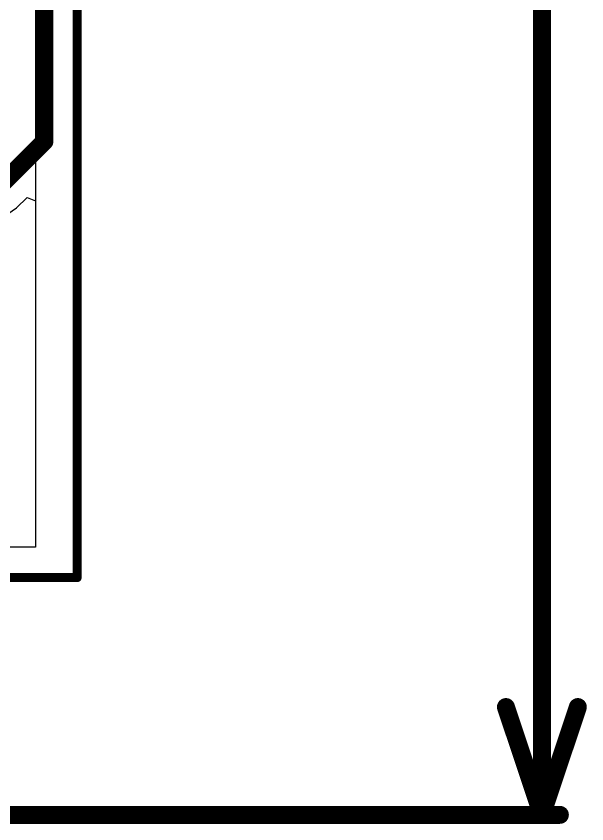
# Model space of a CAD drawing. Header units: inches. Extents: x 0 to 12.8, y -0.1 to 3.7.
# Drawn here: x 1.2653 to 1.5827, y -0.1371 to 0.3125 of the extents above; entities that cross this region are included whole.
import ezdxf

# ---------------------------------------------------------------- set-up
doc = ezdxf.new("R2010")
doc.units = ezdxf.units.IN
doc.header["$MEASUREMENT"] = 0
for name, color, linetype in [('Board Outline', 216, 'Continuous'), ('Bottom Layer', 5, 'Continuous'), ('Dimensions', 6, 'Continuous'), ('Top Layer', 1, 'Continuous')]:
    doc.layers.add(name, color=color, linetype=linetype)

msp = doc.modelspace()

# ---------------------------------------------------------------- linework, layer by layer
at = {"layer": 'Board Outline'}
for points in [[(1.29921, 0, 0.005, 0.005, 0), (1.29921, 1.95441, 0.005, 0.005, 0)], [(1.18701, 0, 0.005, 0.005, 0), (1.29921, 0, 0.005, 0.005, 0)]]:
    msp.add_lwpolyline(points, format="xyseb", dxfattribs=at)
msp.add_lwpolyline([(1.29796, 0, 0.0025, 0.0025, 1), (1.30046, 0, 0.0025, 0.0025, 1)], format="xyseb", close=True, dxfattribs=at)
msp.add_lwpolyline([(1.29796, 0, 0.0025, 0.0025, 1), (1.30046, 0, 0.0025, 0.0025, 1)], format="xyseb", close=True, dxfattribs=at)
at = {"layer": 'Bottom Layer'}
for p, q in [((1.26554, 0.20571), (1.27138, 0.21156)), ((1.27138, 0.21156), (1.276, 0.20964)), ((1.276, 0.20964), (1.276, 0.017)), ((1.26058, 0.2024), (1.26554, 0.20571)), ((1.276, 0.017), (1.13418, 0.017))]:
    msp.add_line(p, q, dxfattribs=at)
for points in [[(1.281, 0.2428, 0.01, 0.01, 0), (1.281, 0.80757, 0.01, 0.01, 0)], [(1.25472, 0.21653, 0.01, 0.01, 0), (1.281, 0.2428, 0.01, 0.01, 0)]]:
    msp.add_lwpolyline(points, format="xyseb", dxfattribs=at)
msp.add_lwpolyline([(1.2785, 0.2428, 0.005, 0.005, 1), (1.2835, 0.2428, 0.005, 0.005, 1)], format="xyseb", close=True, dxfattribs=at)
msp.add_lwpolyline([(1.2785, 0.2428, 0.005, 0.005, 1), (1.2835, 0.2428, 0.005, 0.005, 1)], format="xyseb", close=True, dxfattribs=at)
at = {"layer": 'Dimensions'}
for points in [[(1.5577, -0.13207, 0.01, 0.01, 0), (1.5577, 0.60926, 0.01, 0.01, 0)], [(1.5377, -0.07207, 0.01, 0.01, 0), (1.5577, -0.13207, 0.01, 0.01, 0)], [(1.5577, -0.13207, 0.01, 0.01, 0), (1.5777, -0.07207, 0.01, 0.01, 0)], [(1.16801, -0.13207, 0.01, 0.01, 0), (1.5677, -0.13207, 0.01, 0.01, 0)]]:
    msp.add_lwpolyline(points, format="xyseb", dxfattribs=at)
for points in [[(1.5352, -0.07207, 0.005, 0.005, 1), (1.5402, -0.07207, 0.005, 0.005, 1)], [(1.5752, -0.07207, 0.005, 0.005, 1), (1.5802, -0.07207, 0.005, 0.005, 1)], [(1.5552, -0.13207, 0.005, 0.005, 1), (1.5602, -0.13207, 0.005, 0.005, 1)], [(1.5552, -0.13207, 0.005, 0.005, 1), (1.5602, -0.13207, 0.005, 0.005, 1)], [(1.5552, -0.13207, 0.005, 0.005, 1), (1.5602, -0.13207, 0.005, 0.005, 1)], [(1.5652, -0.13207, 0.005, 0.005, 1), (1.5702, -0.13207, 0.005, 0.005, 1)]]:
    msp.add_lwpolyline(points, format="xyseb", close=True, dxfattribs=at)
at = {"layer": 'Top Layer'}
for p, q in [((1.27602, 0.39125), (1.27602, 0.017)), ((1.27602, 0.017), (1.133, 0.017))]:
    msp.add_line(p, q, dxfattribs=at)

doc.saveas('drawing.dxf')
